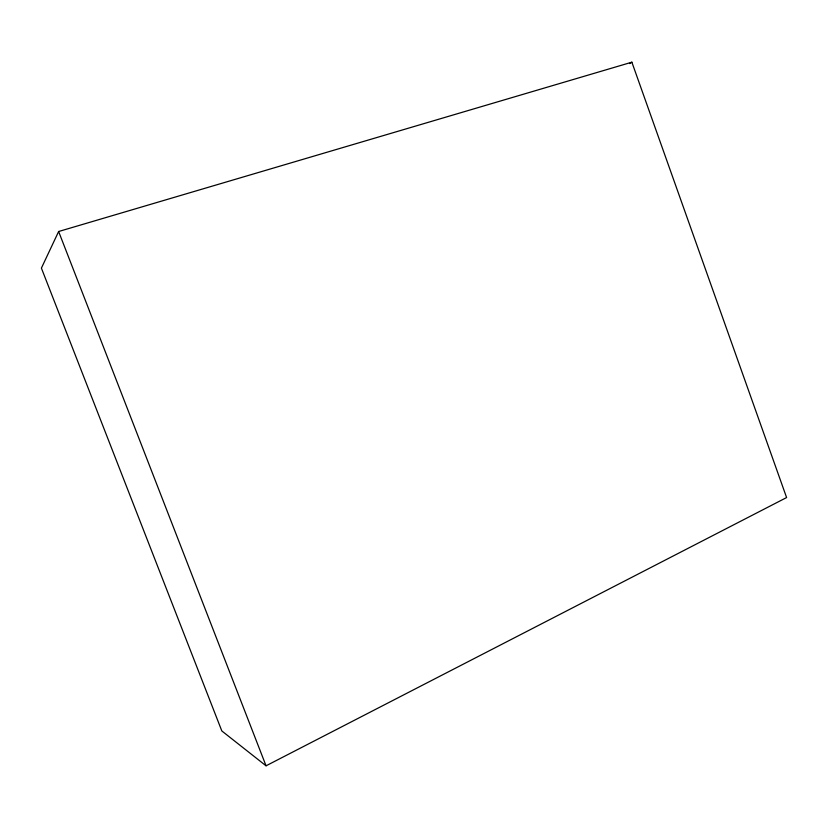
<?xml version="1.0" encoding="UTF-8"?>
<svg xmlns="http://www.w3.org/2000/svg" width="828" height="828" viewBox="0 0 828 828"><rect width="100%" height="100%" fill="white"/><g stroke="black" fill="none" stroke-linecap="round" stroke-linejoin="round"><path stroke-width="1.24" d="M58.633 231.509L41.4 268.117L221.821 730.948L266.047 765.807L786.6 497.556L631.867 62.193L58.633 231.509L266.047 765.807M629.694 63.559L631.867 62.193"/></g></svg>
